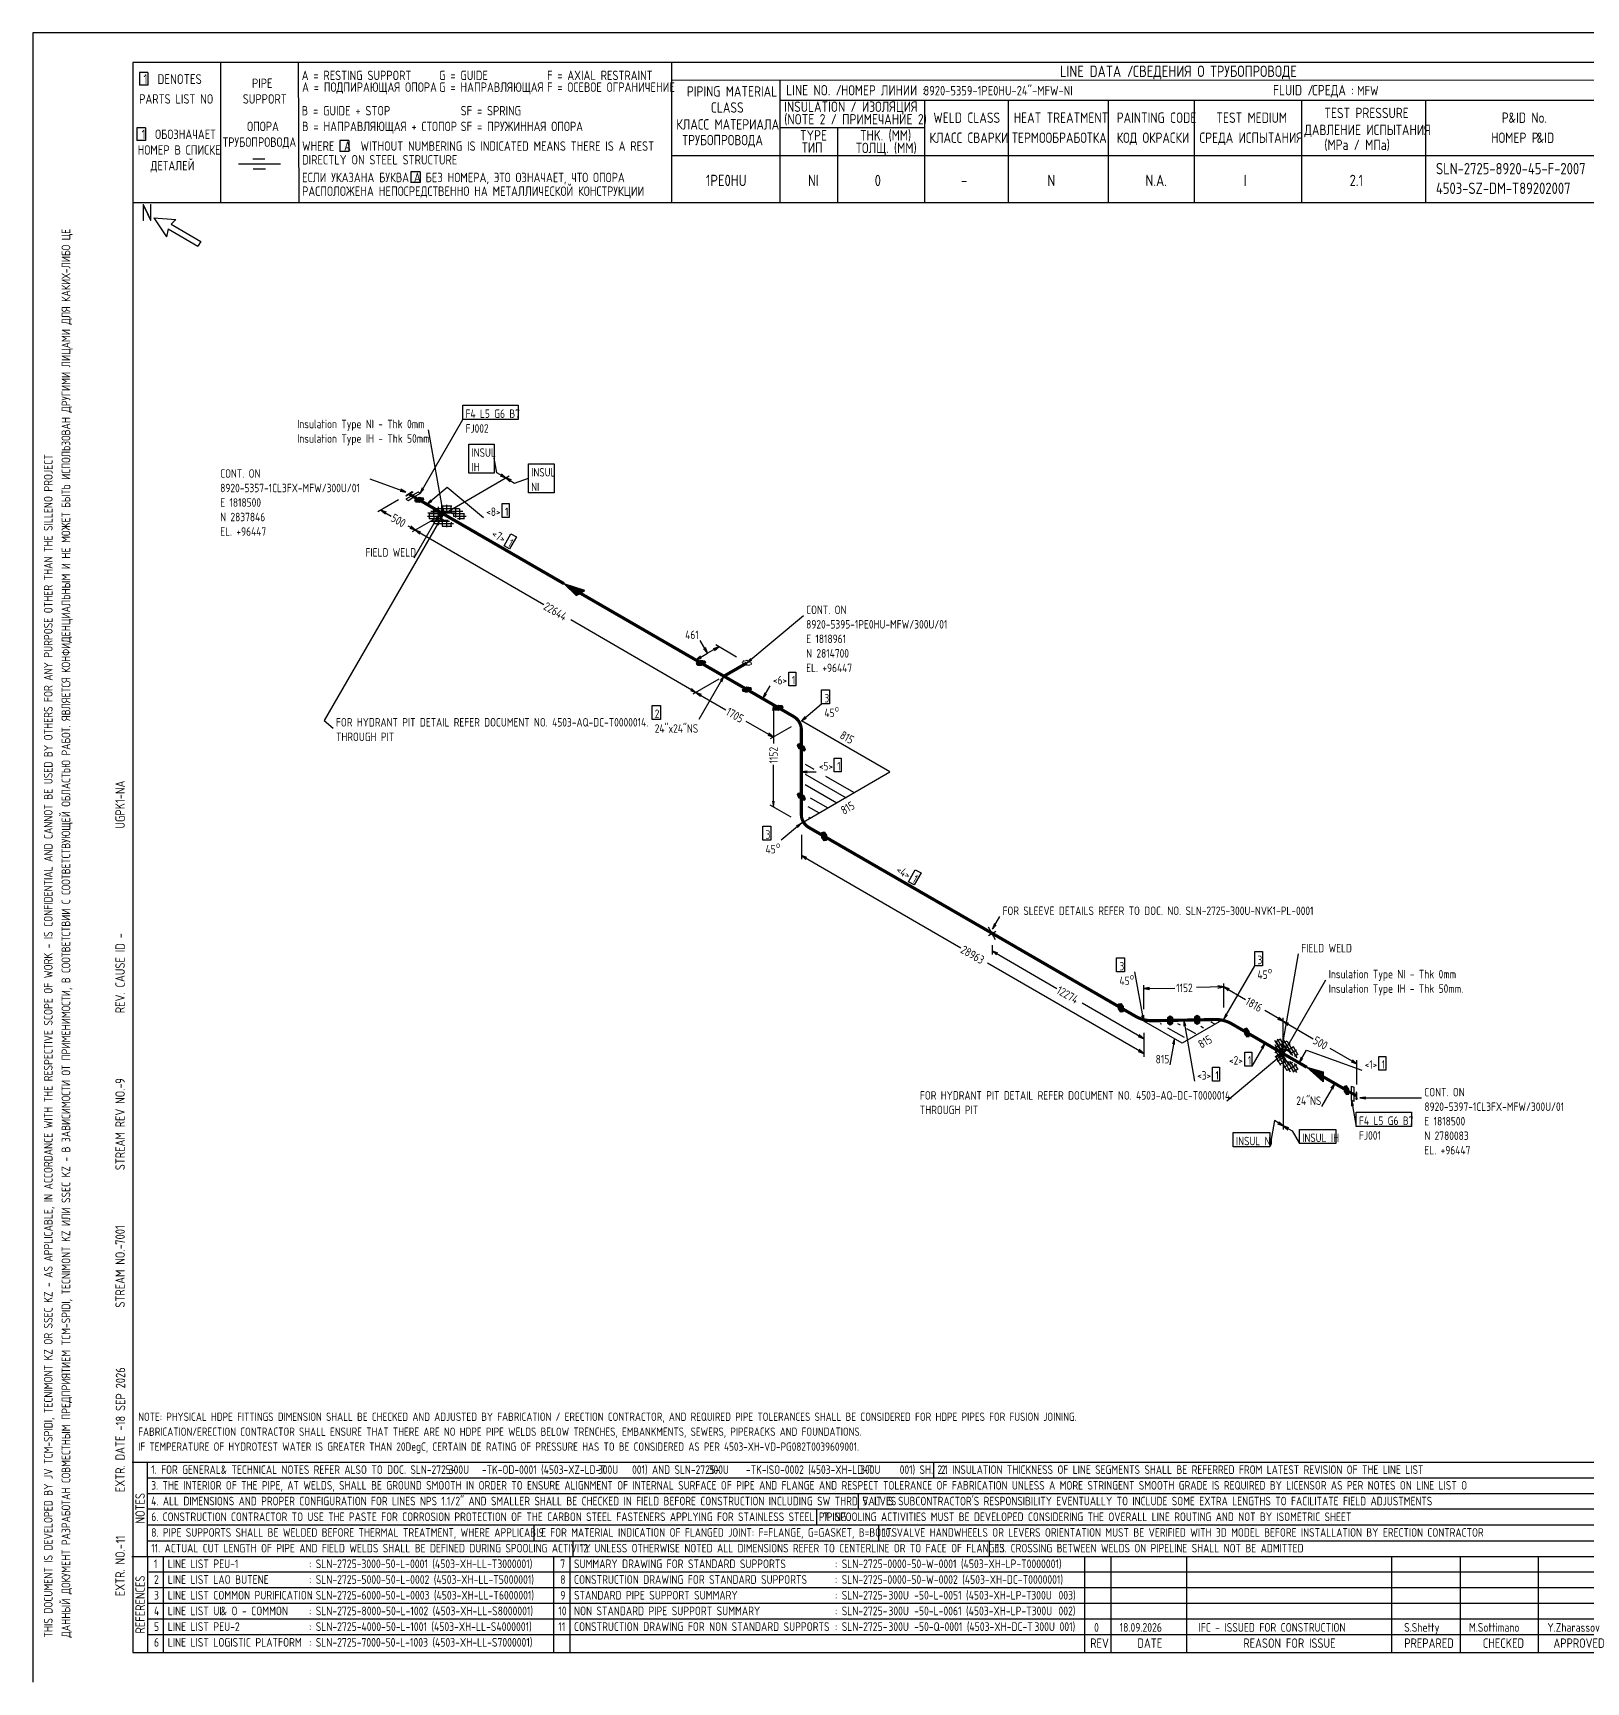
# Model space of a CAD drawing. Extents: x -1005 to 594, y -998 to 420.
# Drawn here: x 0 to 395.7, y 0 to 420 of the extents above; entities that cross this region are included whole.
import ezdxf

# ---------------------------------------------------------------- set-up
doc = ezdxf.new("R2010")
doc.units = 0
doc.linetypes.add('GT100', pattern=[0.8, 0.533333, -0.266667])
doc.styles.add('TTFN17', font='GOST type A')

msp = doc.modelspace()

# ---------------------------------------------------------------- linework, layer by layer
at = {"layer": 'GT_1', "flags": 128}
for points in [[(0, 420), (0, 0)], [(594, 420), (0, 420)], [(589.1, 412.5), (25.4, 412.5)], [(25.4, 412.5), (25.4, 7.5)], [(47.8, 412.5), (47.8, 376.7)], [(67.6, 412.5), (67.7, 376.7)], [(162.7, 412.5), (162.7, 376.7)], [(29.3, 409.9), (27.1, 409.9)], [(27.1, 409.9), (27.1, 406.7)], [(29.3, 409.9), (29.3, 406.7)], [(589.1, 408), (162.7, 407.9)], [(190.3, 407.8), (190.3, 376.7)], [(29.3, 406.7), (27.1, 406.7)], [(190.3, 402.9), (402.7, 402.9)], [(227.1, 402.9), (227.1, 376.7)], [(248.4, 402.9), (248.4, 376.8)], [(273.9, 402.9), (273.9, 376.7)], [(295.8, 402.9), (295.8, 376.7)], [(323.2, 402.9), (323.2, 376.7)], [(354.8, 402.9), (354.8, 376.8)], [(28.7, 395.8), (26.5, 395.8)], [(26.5, 395.8), (26.5, 392.6)], [(28.7, 395.8), (28.7, 392.6)], [(227.1, 395.8), (190.3, 395.8)], [(205, 395.8), (205, 376.7)], [(28.7, 392.6), (26.5, 392.6)], [(80.5, 392.6), (78.2, 392.6)], [(78.2, 392.6), (78.2, 389.8)], [(80.5, 392.6), (80.5, 389.8)], [(63.1, 386.6), (52.4, 386.6)], [(59.1, 387.9), (56, 387.9)], [(80.5, 389.8), (78.2, 389.8)], [(230.2, 388.7), (162.7, 388.7)], [(402.7, 388.7), (226.9, 388.7)], [(59.2, 385.3), (56.1, 385.3)], [(98.6, 384.6), (96.3, 384.6)], [(96.3, 384.6), (96.3, 381.9)], [(98.6, 384.6), (98.6, 381.9)], [(98.6, 381.9), (96.3, 381.9)], [(402.7, 376.7), (25.4, 376.7)], [(30.8, 372.9), (34, 368.1)], [(30.8, 372.9), (36.4, 372.5)], [(34.4, 370.1), (34, 368.1)], [(34.4, 370.1), (42, 365.7)], [(36.4, 372.5), (35.2, 371.3)], [(35.2, 371.3), (42.8, 366.9)], [(42.8, 366.9), (42, 365.7)], [(109.5, 325.175), (123.6, 325.175), (123.6, 321.575), (109.5, 321.575), (109.5, 325.175)], [(98.625, 302.75), (109.5, 321.575)], [(104.55, 297.5), (100.8, 318.95)], [(111, 315.275), (117.525, 315.275), (117.525, 307.925), (111, 307.925), (111, 315.275)], [(118.2, 308), (117.525, 311.675)], [(105.825, 298.25), (121.275, 307.175)], [(105.825, 298.25), (121.275, 307.175)], [(120.45, 306.725), (118.2, 308)], [(119.025, 307.25), (120.45, 306.725), (119.325, 307.7)], [(121.875, 306.2), (120.45, 306.725), (121.575, 305.75)], [(120.45, 306.725), (122.7, 305.375)], [(122.7, 305.375), (126.225, 306.65)], [(126.225, 310.25), (132.75, 310.25), (132.75, 302.9), (126.225, 302.9), (126.225, 310.25)], [(95.025, 303.05), (85.875, 306.35)], [(93.525, 303.275), (95.025, 303.05), (93.75, 303.8)], [(96.6, 303.125), (96.75, 303.05), (94.95, 302.15), (95.1, 302.075), (96.6, 303.125), (94.95, 302.15)], [(97.05, 301.85), (98.625, 302.75), (98.1, 303.05), (94.95, 301.25), (95.55, 300.95), (97.05, 301.85)], [(95.1, 302.075), (96.75, 303.05)], [(95.55, 302.525), (98.175, 301.025)], [(95.775, 302.6), (98.4, 301.1)], [(98.55, 301.175), (95.925, 302.75)], [(99.15, 304.175), (98.625, 302.75), (99.6, 303.875)], [(100.35, 299.975), (105.525, 304.325), (114.75, 296.6)], [(93.15, 301.1), (87.825, 298.025)], [(90.075, 297.95), (88.65, 298.475), (89.775, 297.5)], [(88.65, 298.475), (91.275, 296.9)], [(98.4, 301.775), (99.375, 301.625), (99.525, 301.1), (98.4, 300.425), (97.425, 300.575), (97.275, 301.1), (98.4, 301.775)], [(97.304, 301), (99.358, 301)], [(97.361, 300.8), (99.025, 300.8)], [(97.418, 300.6), (98.692, 300.6)], [(97.442, 301.2), (99.496, 301.2)], [(97.775, 301.4), (99.439, 301.4)], [(98.108, 301.6), (99.382, 301.6)], [(101.325, 301.1), (100.35, 299.975), (101.625, 300.725)], [(101.4, 298.25), (109.5, 298.25)], [(102.225, 295.1), (102.15, 298.775)], [(102.225, 298.85), (108.675, 298.85)], [(105.3, 297.95), (104.55, 298.325), (103.425, 298.1), (103.125, 297.5), (103.8, 297.05), (104.925, 297.275), (105.3, 297.95)], [(103.275, 294.65), (103.275, 299.3)], [(103.925, 298.2), (104.8, 298.2)], [(104.025, 298.925), (104.55, 297.5), (104.55, 299)], [(104.175, 295.625), (104.175, 299.825)], [(104.175, 299.525), (106.725, 299.525)], [(104.325, 297.8), (104.4, 299.525)], [(105.45, 298.025), (105.45, 299.825)], [(106.65, 297.8), (106.575, 299.45)], [(107.7, 296.6), (107.7, 299.3)], [(108.75, 296), (108.75, 298.775)], [(119.55, 300.125), (121.275, 300.125), (121.275, 296.6), (119.55, 296.6), (119.55, 300.125)], [(104.55, 297.5), (74.175, 244.925), (76.5, 242.975)], [(97.425, 293.375), (95.625, 294.425)], [(96, 293.9), (97.425, 293.375), (96.3, 294.35)], [(101.925, 296), (96.6, 292.925)], [(101.925, 296), (96.6, 292.925)], [(103.425, 297.275), (97.05, 286.25)], [(100.5, 296.975), (103.65, 296.975)], [(107.85, 297.725), (100.575, 297.725)], [(100.95, 296.375), (103.95, 296.375)], [(101.025, 296.225), (101.025, 297.725)], [(101.025, 297.575), (103.875, 297.575)], [(101.4, 295.7), (106.125, 295.7)], [(102.3, 295.1), (107.175, 295.1)], [(102.9, 295.85), (103.425, 297.275), (102.45, 296.15)], [(103.175, 297.6), (105.106, 297.6)], [(103.275, 297.8), (105.217, 297.8)], [(103.275, 297.4), (104.994, 297.4)], [(103.375, 298), (105.2, 298)], [(104.025, 296.075), (104.55, 297.5), (103.575, 296.375)], [(103.575, 297.2), (104.55, 297.2)], [(107.25, 296.825), (107.25, 296.825), (107.25, 297.125), (107.1, 297.5), (106.725, 297.65), (106.2, 297.875), (105.75, 297.95), (105.15, 297.95), (104.625, 297.875), (104.175, 297.725), (103.8, 297.425), (103.65, 297.125), (103.65, 296.75), (103.8, 296.525), (104.175, 296.225), (104.55, 296), (105.15, 295.925), (105.75, 295.925)], [(104.25, 294.425), (106.725, 294.425)], [(104.325, 294.425), (104.325, 296.15)], [(105.45, 294.125), (105.45, 295.925)], [(106.575, 294.425), (106.65, 295.4)], [(107.025, 297.575), (109.875, 297.575)], [(107.25, 296.975), (110.4, 296.975)], [(108.15, 296.375), (109.95, 296.375)], [(109.875, 296.225), (109.875, 297.725)], [(98.85, 292.85), (97.425, 293.375), (98.55, 292.4)], [(97.425, 293.375), (130.125, 274.475)], [(121.725, 292.475), (123.225, 291.65), (121.425, 288.575), (120, 289.4), (121.725, 292.475)], [(139.425, 277.325), (140.625, 278), (135.3, 279.725), (138.375, 276.725), (140.475, 277.925), (135.675, 279.5), (138.45, 276.8), (140.325, 277.85), (136.125, 279.275), (138.6, 276.875), (140.175, 277.775), (136.5, 278.975), (138.75, 276.95), (140.025, 277.625), (136.875, 278.825), (138.9, 277.025), (139.875, 277.55), (137.325, 278.525), (139.05, 277.1), (139.725, 277.475), (137.625, 278.375), (139.2, 277.175), (139.575, 277.4), (138.075, 278.075), (139.35, 277.25), (139.425, 277.325), (135.3, 279.725)], [(168.9, 252.05), (137.025, 270.5)], [(181.875, 259.55), (196.275, 271.625)], [(171.825, 262.025), (169.95, 265.25)], [(174.75, 256.925), (168.075, 260.75)], [(168.9, 260.3), (171.825, 262.025)], [(170.025, 261.275), (168.9, 260.3), (170.325, 260.825)], [(170.85, 263.15), (171.825, 262.025), (171.3, 263.45)], [(174.75, 263.675), (171.825, 262.025)], [(173.625, 262.7), (174.75, 263.675), (173.325, 263.15)], [(179.25, 261.05), (173.925, 264.125)], [(182.85, 260.675), (181.875, 259.55), (183.15, 260.3)], [(170.175, 260.225), (171.15, 260.075), (171.3, 259.55), (170.175, 258.875), (169.2, 259.025), (169.05, 259.55), (170.175, 260.225)], [(169.093, 259.4), (171.05, 259.4)], [(169.133, 259.6), (171.286, 259.6)], [(169.15, 259.2), (170.717, 259.2)], [(169.363, 259), (170.383, 259)], [(169.467, 259.8), (171.229, 259.8)], [(169.8, 260), (171.171, 260)], [(192.6, 257.225), (194.325, 257.225), (194.325, 253.7), (192.6, 253.7), (192.6, 257.225)], [(167.475, 252.575), (168.9, 252.05), (167.775, 253.025)], [(174.75, 255.425), (168.075, 251.6)], [(174.75, 255.425), (168.075, 251.6)], [(170.325, 251.525), (168.9, 252.05), (170.025, 251.075)], [(168.9, 252.05), (176.55, 247.625)], [(176.025, 256.175), (169.65, 245.15)], [(175.5, 254.75), (176.025, 256.175), (175.05, 255.05)], [(181.875, 253.475), (182.85, 253.325), (183, 252.8), (181.875, 252.125), (180.9, 252.275), (180.75, 252.8), (181.875, 253.475)], [(180.75, 252.8), (183, 252.8)], [(180.807, 252.6), (182.667, 252.6)], [(180.864, 252.4), (182.333, 252.4)], [(181.083, 253), (182.943, 253)], [(181.388, 252.2), (182, 252.2)], [(181.417, 253.2), (182.886, 253.2)], [(181.75, 253.4), (182.363, 253.4)], [(185.925, 250.475), (187.8, 253.7)], [(200.925, 252.725), (202.95, 252.725), (202.95, 249.125), (200.925, 249.125), (200.925, 252.725)], [(157.725, 248.75), (159.9, 248.75), (159.9, 245.15), (157.725, 245.15), (157.725, 248.75)], [(186.45, 251.9), (185.925, 250.475), (186.9, 251.6)], [(193.125, 246.275), (187.8, 249.35)], [(188.85, 247.4), (188.625, 248.9), (188.4, 247.4)], [(188.625, 248.9), (188.625, 239.075)], [(189.9, 248.825), (190.875, 248.675), (191.025, 248.15), (189.9, 247.475), (188.925, 247.625), (188.775, 248.15), (189.9, 248.825)], [(188.818, 248), (190.775, 248)], [(188.858, 248.2), (191.011, 248.2)], [(188.875, 247.8), (190.442, 247.8)], [(189.192, 248.4), (190.954, 248.4)], [(189.525, 248.6), (190.896, 248.6)], [(195.75, 244.775), (200.925, 249.125)], [(188.625, 240.65), (181.725, 244.625)], [(189.088, 247.6), (190.108, 247.6)], [(196.725, 245.9), (195.75, 244.775), (197.025, 245.525)], [(218.325, 231.8), (195.75, 244.775)], [(187.2, 241.175), (188.625, 240.65), (187.5, 241.625)], [(193.125, 243.275), (187.8, 240.2)], [(196.35, 238.325), (196.725, 237.5), (196.35, 237.05), (195.15, 237.725), (194.775, 238.55), (195.15, 239), (196.35, 238.325)], [(194.817, 238.6), (195.861, 238.6)], [(194.843, 238.4), (196.217, 238.4)], [(194.934, 238.2), (196.407, 238.2)], [(194.983, 238.8), (195.506, 238.8)], [(195.025, 238), (196.498, 238)], [(195.116, 237.8), (196.589, 237.8)], [(195.372, 237.6), (196.68, 237.6)], [(195.728, 237.4), (196.642, 237.4)], [(204.15, 235.325), (205.875, 235.325), (205.875, 231.8), (204.15, 231.8), (204.15, 235.325)], [(188.625, 222.875), (188.625, 233.6)], [(197.25, 232.025), (195.75, 231.8), (197.25, 231.575)], [(195.75, 231.8), (199.5, 231.8)], [(195.75, 218.75), (218.325, 231.8)], [(196.725, 233.75), (198.975, 232.475)], [(196.725, 231.2), (207.15, 225.2)], [(196.725, 228.575), (204.825, 223.925)], [(201.9, 230.75), (209.25, 226.55)], [(193.125, 220.25), (187.8, 223.325)], [(188.4, 224.375), (188.625, 222.875), (188.85, 224.375)], [(196.35, 225.8), (196.725, 224.975), (196.35, 224.525), (195.15, 225.2), (194.775, 226.025), (195.15, 226.475), (196.35, 225.8)], [(194.786, 226), (195.994, 226)], [(194.877, 225.8), (196.35, 225.8)], [(194.921, 226.2), (195.639, 226.2)], [(194.968, 225.6), (196.441, 225.6)], [(195.059, 225.4), (196.532, 225.4)], [(195.15, 225.2), (196.623, 225.2)], [(195.506, 225), (196.714, 225)], [(195.861, 224.8), (196.579, 224.8)], [(197.4, 223.025), (200.25, 221.375)], [(198, 225.2), (202.5, 222.65)], [(195.75, 218.75), (190.575, 214.4)], [(194.775, 217.625), (195.75, 218.75), (194.475, 218)], [(197.7, 220.25), (198, 220.025)], [(185.925, 218), (187.95, 218), (187.95, 214.4), (185.925, 214.4), (185.925, 218)], [(195.75, 215.75), (195.75, 209.6)], [(201, 216.35), (201.6, 216.5), (202.2, 215.675), (202.2, 214.4), (201.6, 214.25), (201, 215.075), (201, 216.35)], [(201, 216.2), (201.818, 216.2)], [(201, 216), (201.964, 216)], [(201, 215.8), (202.109, 215.8)], [(201, 215.6), (202.2, 215.6)], [(201, 215.4), (202.2, 215.4)], [(201, 215.2), (202.2, 215.2)], [(201.055, 215), (202.2, 215)], [(201.2, 214.8), (202.2, 214.8)], [(201.345, 214.6), (202.2, 214.6)], [(201.491, 214.4), (202.2, 214.4)], [(197.175, 209.975), (195.75, 210.5), (196.875, 209.525)], [(195.75, 210.5), (236.4, 187.025)], [(224.775, 206.9), (226.275, 206.075), (224.475, 203), (223.05, 203.825), (224.775, 206.9)], [(244.425, 191.75), (246.3, 194.975)], [(245.25, 189.05), (243.45, 192.275)], [(245.25, 189.05), (243.45, 192.275)], [(245.25, 189.05), (243.45, 192.275)], [(245.25, 189.05), (243.45, 192.275)], [(245.25, 189.05), (243.45, 192.275)], [(243.45, 190.1), (245.325, 191.225)], [(244.95, 193.175), (244.425, 191.75), (245.4, 192.875)], [(244.35, 187.7), (244.35, 185.3)], [(245.775, 185.675), (244.35, 186.2), (245.475, 185.225)], [(244.35, 186.2), (260.85, 176.675)], [(311.25, 186.05), (313.275, 186.05), (313.275, 182.45), (311.25, 182.45), (311.25, 186.05)], [(318.15, 161.075), (322.425, 185.45)], [(282.975, 160.1), (243.15, 183.125)], [(276.075, 184.475), (278.1, 184.475), (278.1, 180.875), (276.075, 180.875), (276.075, 184.475)], [(282.975, 168.35), (280.725, 180.875)], [(303.375, 168.8), (311.25, 182.45)], [(282.975, 171.35), (282.975, 177.5)], [(284.475, 176.9), (282.975, 176.6), (284.475, 176.375)], [(282.975, 176.6), (290.925, 176.75)], [(303.375, 177.05), (296.4, 176.9)], [(301.875, 176.75), (303.375, 177.05), (301.875, 177.275)], [(303.375, 171.8), (303.375, 177.95)], [(303.375, 171.8), (303.375, 177.95)], [(304.8, 176.525), (303.375, 177.05), (304.5, 176.075)], [(303.375, 177.05), (308.925, 173.825)], [(318.525, 160.025), (329.4, 178.85)], [(282.975, 163.85), (267.3, 172.925)], [(276.525, 172.7), (277.125, 172.85), (277.725, 172.025), (277.725, 170.75), (277.125, 170.6), (276.525, 171.425), (276.525, 172.7)], [(276.525, 172.6), (277.307, 172.6)], [(276.525, 172.4), (277.452, 172.4)], [(276.525, 172.2), (277.598, 172.2)], [(276.525, 172), (277.725, 172)], [(276.525, 171.8), (277.725, 171.8)], [(276.525, 171.6), (277.725, 171.6)], [(276.543, 171.4), (277.725, 171.4)], [(276.689, 171.2), (277.725, 171.2)], [(276.834, 171), (277.725, 171)], [(276.98, 170.8), (277.725, 170.8)], [(282.45, 169.775), (282.975, 168.35), (282.975, 169.85)], [(292.8, 162.725), (282.975, 168.35)], [(289.05, 167.825), (289.725, 167.375), (290.4, 167.825), (290.4, 169.175), (289.725, 169.625), (289.05, 169.175), (289.05, 167.825)], [(289.05, 169), (290.4, 169)], [(289.05, 168.8), (290.4, 168.8)], [(289.05, 168.6), (290.4, 168.6)], [(289.05, 168.4), (290.4, 168.4)], [(289.05, 168.2), (290.4, 168.2)], [(289.05, 168), (290.4, 168)], [(289.087, 169.2), (290.363, 169.2)], [(289.387, 169.4), (290.063, 169.4)], [(303.375, 168.8), (292.8, 162.725)], [(293.7, 167.15), (293.175, 168.575), (293.175, 167.075)], [(293.175, 168.575), (295.875, 153.05)], [(295.95, 167.975), (296.625, 167.525), (297.3, 167.975), (297.3, 169.325), (296.625, 169.775), (295.95, 169.325), (295.95, 167.975)], [(295.95, 169.2), (297.3, 169.2)], [(295.95, 169), (297.3, 169)], [(295.95, 168.8), (297.3, 168.8)], [(295.95, 168.6), (297.3, 168.6)], [(295.95, 168.4), (297.3, 168.4)], [(295.95, 168.2), (297.3, 168.2)], [(295.95, 168), (297.3, 168)], [(296.062, 169.4), (297.188, 169.4)], [(296.362, 169.6), (296.888, 169.6)], [(301.125, 167.525), (300.15, 168.05)], [(303.9, 170.225), (303.375, 168.8), (304.35, 169.925)], [(318.525, 168.275), (313.8, 171.05)], [(317.1, 168.8), (318.525, 168.275), (317.4, 169.25)], [(318.525, 163.025), (318.525, 169.175)], [(318.525, 163.025), (318.525, 169.175)], [(319.95, 167.75), (318.525, 168.275), (319.65, 167.3)], [(318.525, 168.275), (326.175, 163.85)], [(281.55, 164.375), (282.975, 163.85), (281.85, 164.825)], [(282.975, 165.35), (282.975, 162.95)], [(282.975, 165.35), (282.975, 159.2)], [(287.475, 167.525), (287.175, 167.675)], [(289.088, 167.8), (290.362, 167.8)], [(293.325, 164.15), (289.125, 166.55)], [(289.388, 167.6), (290.062, 167.6)], [(290.85, 163.85), (289.65, 157.175)], [(290.85, 162.35), (290.85, 163.85), (290.325, 162.425)], [(292.35, 167.3), (291.675, 167.675)], [(296.25, 165.125), (294, 166.4)], [(296.213, 167.8), (297.037, 167.8)], [(298.2, 166.55), (297.525, 166.925)], [(308.625, 165.125), (309.225, 164.3), (309.825, 164.45), (309.825, 165.725), (309.225, 166.55), (308.625, 166.4), (308.625, 165.125)], [(308.625, 166.4), (309.334, 166.4)], [(308.625, 166.2), (309.48, 166.2)], [(308.625, 166), (309.625, 166)], [(308.625, 165.8), (309.77, 165.8)], [(308.625, 165.6), (309.825, 165.6)], [(308.625, 165.4), (309.825, 165.4)], [(308.625, 165.2), (309.825, 165.2)], [(308.716, 165), (309.825, 165)], [(308.861, 164.8), (309.825, 164.8)], [(309.007, 164.6), (309.825, 164.6)], [(281.55, 160.625), (282.975, 160.1), (281.85, 161.075)], [(318.525, 160.025), (304.125, 147.95)], [(308.775, 160.4), (310.5, 160.4), (310.5, 156.875), (308.775, 156.875), (308.775, 160.4)], [(313.875, 162.725), (310.5, 156.875)], [(313.35, 161.3), (313.875, 162.725), (312.9, 161.6)], [(319.425, 163.25), (316.2, 161.45)], [(316.2, 161.375), (319.425, 155.75)], [(319.95, 157.1), (316.35, 163.4)], [(320.325, 162.575), (316.35, 160.25)], [(316.35, 162.35), (320.325, 155.375)], [(319.95, 161.3), (316.35, 159.2)], [(317.85, 163.7), (316.575, 162.95)], [(316.725, 163.025), (318.15, 160.55)], [(318.15, 160.1), (316.725, 159.125)], [(316.95, 163.775), (318.525, 161.075)], [(317.55, 158.9), (318.525, 160.025), (317.25, 159.275)], [(318.525, 159.2), (317.775, 159.575), (317.4, 160.625), (317.775, 161.3), (318.525, 160.85), (318.9, 159.8), (318.525, 159.2)], [(317.409, 160.6), (318.614, 160.6)], [(317.48, 160.4), (318.686, 160.4)], [(317.497, 160.8), (318.543, 160.8)], [(317.552, 160.2), (318.757, 160.2)], [(317.608, 161), (318.275, 161)], [(317.623, 160), (318.829, 160)], [(317.695, 159.8), (318.9, 159.8)], [(317.766, 159.6), (318.775, 159.6)], [(317.775, 163.7), (319.275, 161.075)], [(318.15, 162.575), (318.15, 161.075), (318.675, 162.5)], [(320.475, 158), (320.475, 158), (320.175, 157.85), (319.8, 157.85), (319.425, 158.075), (319.05, 158.375), (318.75, 158.75), (318.375, 159.275), (318.225, 159.8), (318.15, 160.25), (318.225, 160.7), (318.375, 161), (318.75, 161.15), (319.05, 161.15), (319.425, 161), (319.8, 160.775), (320.175, 160.325), (320.55, 159.8)], [(318.525, 163.625), (320.85, 159.575)], [(319.05, 161.45), (318.525, 160.025), (319.5, 161.15)], [(319.5, 163.175), (321.975, 158.975)], [(321.15, 161.75), (319.65, 160.85)], [(321.9, 160.925), (320.325, 160.025)], [(321.075, 161.825), (322.275, 159.725)], [(322.2, 159.875), (321.375, 159.275)], [(322.575, 157.7), (324.45, 160.925), (338.55, 155.825)], [(337.275, 157.475), (330.45, 161.375)], [(300.525, 156.575), (302.25, 156.575), (302.25, 153.05), (300.525, 153.05), (300.525, 156.575)], [(316.575, 159.35), (317.85, 157.1)], [(318.525, 158.975), (316.95, 158.075)], [(319.275, 158.075), (317.775, 157.325)], [(318.125, 159.4), (318.65, 159.4)], [(318.525, 158.525), (318.525, 140.75)], [(318.525, 158.525), (318.525, 140.75)], [(320.85, 157.775), (318.525, 156.425)], [(321.975, 157.175), (319.5, 155.75)], [(319.725, 157.85), (321.15, 155.375)], [(320.325, 157.925), (321.9, 155.225)], [(322.275, 156.05), (321, 155.3)], [(321.3, 157.55), (322.2, 155.975)], [(323.1, 159.125), (322.575, 157.7), (323.55, 158.825)], [(328.65, 154.175), (328.65, 152.825), (324.525, 156.575), (328.65, 155.375), (328.65, 152.975), (324.9, 156.35), (328.65, 155.3), (328.65, 153.2), (325.35, 156.125), (328.65, 155.075), (328.65, 153.35), (325.725, 155.825), (328.65, 154.925), (328.65, 153.5), (326.1, 155.675), (328.65, 154.775), (328.65, 153.65), (326.55, 155.375), (328.65, 154.625), (328.65, 153.875), (326.85, 155.225), (328.65, 154.4), (328.65, 154.025), (327.3, 154.925), (328.65, 154.25), (328.65, 154.175), (324.525, 156.575)], [(335.85, 158), (337.275, 157.475), (336.15, 158.45)], [(337.275, 152.225), (337.275, 158.375)], [(342.9, 159.35), (344.625, 159.35), (344.625, 155.825), (342.9, 155.825), (342.9, 159.35)], [(331.65, 152.45), (328.275, 146.6)], [(331.125, 151.025), (331.65, 152.45), (330.675, 151.325)], [(334.05, 150.425), (334.65, 149.6), (335.25, 149.75), (335.25, 151.025), (334.65, 151.85), (334.05, 151.7), (334.05, 150.425)], [(334.05, 151.6), (334.832, 151.6)], [(334.05, 151.4), (334.977, 151.4)], [(336.525, 149.675), (336.525, 147.875), (335.925, 148.175), (335.925, 151.775), (336.525, 151.475), (336.525, 149.675)], [(334.05, 151.2), (335.123, 151.2)], [(334.05, 151), (335.25, 151)], [(334.05, 150.8), (335.25, 150.8)], [(334.05, 150.6), (335.25, 150.6)], [(334.068, 150.4), (335.25, 150.4)], [(334.214, 150.2), (335.25, 150.2)], [(334.359, 150), (335.25, 150)], [(334.505, 149.8), (335.25, 149.8)], [(337.275, 149.45), (334.65, 150.95)], [(337.275, 149.225), (334.65, 150.725)], [(334.65, 150.575), (337.275, 149.075)], [(336.45, 146.75), (335.925, 148.175), (335.925, 146.675)], [(335.925, 148.175), (337.125, 141.5)], [(337.275, 148.325), (337.125, 148.4), (337.275, 150.125), (337.125, 150.2), (337.275, 148.325), (337.275, 150.125)], [(337.125, 150.2), (337.125, 148.4)], [(339.525, 149), (338.025, 148.775), (339.525, 148.55)], [(338.025, 148.775), (353.775, 148.775)], [(316.275, 143), (315.075, 136.325)], [(318.525, 141.65), (316.275, 143)], [(337.125, 145.1), (351.225, 145.1), (351.225, 141.5), (337.125, 141.5), (337.125, 145.1)], [(305.775, 139.925), (315.075, 139.925), (315.075, 136.325), (305.775, 136.325), (305.775, 139.925)], [(317.1, 142.175), (318.525, 141.65), (317.4, 142.625)], [(319.95, 141.125), (318.525, 141.65), (319.65, 140.675)], [(318.525, 141.65), (320.775, 140.375)], [(320.775, 140.375), (322.65, 137.15)], [(322.65, 140.75), (331.95, 140.75), (331.95, 137.15), (322.65, 137.15), (322.65, 140.75)], [(25.3, 56), (402.7, 56)], [(29.1, 56), (29.2, 7.5)], [(229.4, 56), (229.4, 52)], [(29.1, 52), (402.7, 52)], [(29.1, 48), (402.7, 48)], [(210.2, 48), (210.2, 44)], [(402.7, 44), (29.1, 44)], [(199.6, 44), (199.6, 40)], [(29.2, 40), (402.7, 40)], [(127.6, 40), (127.6, 36)], [(215.4, 40), (215.4, 36)], [(29.1, 36), (402.7, 36)], [(137.5, 36), (137.5, 32)], [(243.6, 36), (243.6, 32)], [(25.2, 32), (402.7, 32)], [(33.2, 32), (33.2, 7.6)], [(132.6, 32), (132.6, 7.6)], [(136.8, 32), (136.8, 7.6)], [(267.9, 32), (267.9, 7.5)], [(274.6, 32), (274.6, 7.5)], [(293.9, 32), (293.9, 7.5)], [(346.1, 32), (346.1, 7.5)], [(363.6, 32), (363.6, 7.5)], [(383.5, 32), (383.5, 7.5)], [(402.7, 28), (29.5, 28)], [(402.7, 24), (29.1, 24)], [(402.7, 20), (29.1, 20)], [(402.7, 16), (29.1, 16)], [(402.7, 12), (29.2, 12)], [(25.4, 7.5), (589.1, 7.5)], [(0, 0), (0, 0)]]:
    msp.add_lwpolyline(points, dxfattribs=at)
at = {"layer": 'GT_1', "const_width": 0.8, "flags": 128}
for points in [[(104.55, 297.5), (98.4, 301.1)], [(135.3, 279.725), (104.55, 297.5)], [(170.175, 259.55), (139.425, 277.325)], [(176.025, 256.175), (170.175, 259.55)], [(176.025, 256.175), (181.875, 259.55)], [(181.875, 252.8), (176.025, 256.175)], [(189.9, 248.15), (181.875, 252.8)], [(193.8, 245.9), (189.9, 248.15)], [(195.75, 238.025), (195.75, 242.525)], [(195.75, 225.5), (195.75, 238.025)], [(195.75, 221), (195.75, 225.5)], [(201.6, 215.375), (197.7, 217.625)], [(244.35, 190.7), (201.6, 215.375)], [(277.125, 171.725), (244.35, 190.7)], [(281.025, 169.475), (277.125, 171.725)], [(289.725, 168.5), (285.225, 168.425)], [(296.625, 168.65), (289.725, 168.5)], [(301.125, 168.725), (296.625, 168.65)], [(309.225, 165.425), (305.325, 167.675)], [(318.525, 160.025), (309.225, 165.425)], [(324.525, 156.575), (318.525, 160.025)], [(334.65, 150.725), (328.65, 154.175)]]:
    msp.add_lwpolyline(points, dxfattribs=at)
at = {"layer": 'GT_1', "linetype": 'GT100', "flags": 128}
msp.add_lwpolyline([(183, 259.55), (182.85, 259.025), (181.875, 258.875), (180.75, 259.55), (180.9, 260.075), (181.875, 260.225), (183, 259.55)], dxfattribs=at)
at = {"layer": 'GT_1', "const_width": 0.8, "flags": 128}
for points in [[(195.75, 242.525, 0.268126), (193.8, 245.9)], [(197.7, 217.625, -0.267786), (195.75, 221)], [(285.225, 168.425, -0.131972), (281.025, 169.475)], [(305.325, 167.675, 0.140211), (301.125, 168.725)]]:
    msp.add_lwpolyline(points, format="xyb", dxfattribs=at)

# ---------------------------------------------------------------- texts
at = {"layer": 'GT_1', "style": 'TTFN17'}
for s, height, p in [('LINE DATA /', 2.8875, (261.633, 408.8)), ('СВЕДЕНИЯ О ТРУБОПРОВОДЕ', 2.8875, (280.233, 408.8)), (' 1  DENOTES', 2.5025, (26.875, 407)), (' PIPE', 2.4062, (54.561, 406)), ('A = RESTING SUPPORT', 2.40625, (68.461, 408)), ('A = ПОДПИРАЮЩАЯ ОПОРА', 2.40625, (68.561, 405)), ('G = GUIDE', 2.4062, (103.461, 408)), ('G = НАПРАВЛЯЮЩАЯ', 2.40625, (103.461, 405)), ('F = AXIAL RESTRAINT', 2.40625, (130.961, 408)), ('F = ОСЕВОЕ ОГРАНИЧЕНИЕ', 2.40625, (130.961, 405)), ('PARTS LIST NO', 2.40625, (27.061, 402)), ('SUPPORT', 2.4062, (53.461, 402)), ('PIPING MATERIAL', 2.64687, (166.597, 403.8)), ('LINE NO. /', 2.6469, (191.897, 404.1)), ('НОМЕР ЛИНИИ :', 2.59875, (205.89, 404.1)), ('8920-5359-1PE0HU-24"-MFW-NI', 2.40625, (226.861, 404.1)), ('FLUID /', 2.6469, (315.897, 404.1)), ('СРЕДА :', 2.6469, (325.897, 404.1)), ('MFW', 2.4062, (337.361, 404.1)), ('B = GUIDE + STOP', 2.40625, (68.461, 399)), ('SF = SPRING', 2.40625, (108.961, 399)), ('CLASS', 2.6469, (172.697, 399.7)), ('(NOTE 2 / ПРИМЕЧАНИЕ 2)', 2.64687, (191.397, 396.7)), ('INSULATION / ИЗОЛЯЦИЯ', 2.64687, (191.397, 399.9)), ('WELD CLASS', 2.6469, (229.397, 397.1)), ('HEAT TREATMENT', 2.64687, (249.897, 397.1)), ('PAINTING CODE', 2.64687, (276.097, 397.1)), ('TEST MEDIUM', 2.64687, (301.497, 397.1)), ('TEST PRESSURE', 2.64687, (328.997, 398.3)), ('P', 2.647, (374.197, 397.1)), ('&ID No.', 2.6469, (375.908, 397.1)), (' 1  ОБОЗНАЧАЕТ', 2.40625, (26.461, 393)), ('ОПОРА', 2.4062, (54.561, 395)), ('B = НАПРАВЛЯЮЩАЯ + СТОПОР', 2.40625, (68.561, 395)), ('SF = ПРУЖИННАЯ ОПОРА', 2.40625, (108.961, 395)), ('КЛАСС МАТЕРИАЛА', 2.64687, (163.897, 395.4)), ('TYPE', 2.6469, (195.397, 392.6)), ('THK. (MM)', 2.6469, (210.697, 392.6)), ('ДАВЛЕНИЕ ИСПЫТАНИЯ', 2.64687, (323.897, 394)), ('НОМЕР В СПИСКЕ', 2.40625, (26.661, 389)), ('ТРУБОПРОВОДА', 2.40625, (48.361, 391)), ('WHERE  A  WITHOUT NUMBERING IS INDICATED MEANS THERE IS A REST', 2.40625, (68.561, 390)), ('ТРУБОПРОВОДА', 2.64687, (165.397, 391.4)), ('ТИП', 2.6469, (195.897, 389.5)), ('ТОЛЩ. (ММ)', 2.6469, (209.697, 389.4)), ('КЛАСС СВАРКИ', 2.64687, (228.397, 392)), ('ТЕРМООБРАБОТКА', 2.64687, (249.397, 392)), ('КОД ОКРАСКИ', 2.64687, (276.097, 392)), ('СРЕДА ИСПЫТАНИЯ', 2.64687, (297.197, 392)), ('(MPa / МПа)', 2.64687, (328.997, 390.2)), ('НОМЕР P', 2.6469, (371.497, 392)), ('&ID', 2.6469, (383.097, 392)), ('ДЕТАЛЕЙ', 2.4062, (29.961, 385)), ('DIRECTLY ON STEEL STRUCTURE', 2.40625, (68.561, 386.5)), ('SLN-2725-8920-45-F-2007', 2.8875, (357.433, 384)), ('ЕСЛИ УКАЗАНА БУКВА A БЕЗ НОМЕРА, ЭТО ОЗНАЧАЕТ, ЧТО ОПОРА', 2.40625, (68.561, 382)), ('1PE0HU', 2.8875, (171.433, 381)), ('NI', 2.8875, (197.433, 381)), ('0', 2.888, (214.433, 381)), ('-', 2.888, (236.433, 381)), ('N', 2.888, (258.433, 381)), ('N.A.', 2.8875, (283.433, 381)), ('I', 2.888, (308.433, 381)), ('2.1', 2.8875, (335.433, 381)), ('РАСПОЛОЖЕНА НЕПОСРЕДСТВЕННО НА МЕТАЛЛИЧЕСКОЙ КОНСТРУКЦИИ', 2.40625, (68.561, 378.5)), ('4503-SZ-DM-T89202007', 2.8875, (357.433, 379)), ('N', 4.331, (27.55, 372.1)), ('F4 L5 G6 B7', 2.16562, (110.2, 321.95)), ('Insulation Type NI - Thk 0mm', 2.16562, (67.293, 319.325)), ('FJ002', 2.1656, (110.2, 318.2)), ('Insulation Type IH - Thk 50mm.', 2.16562, (67.293, 315.628)), ('INSUL', 2.1656, (111.72, 312.05)), ('CONT. ON', 2.1656, (47.699, 306.725)), ('IH', 2.1656, (111.72, 308.353)), ('INSUL', 2.1656, (126.925, 307.025)), ('8920-5357-1CL3FX-MFW/300U/01', 2.16562, (47.699, 303.028)), ('NI', 2.1656, (126.925, 303.328)), ('E 1818500', 2.1656, (47.699, 299.33)), ('<8>', 2.1656, (115.45, 296.975)), ('1', 2.166, (120.274, 296.975)), ('N 2837846', 2.1656, (47.699, 295.633)), ('EL. +96447', 2.1656, (47.699, 291.935)), ('FIELD WELD', 2.1656, (84.707, 286.625)), ('CONT. ON', 2.1656, (196.975, 272)), ('8920-5395-1PE0HU-MFW/300U/01', 2.16562, (196.975, 268.303)), ('461', 2.1656, (166.166, 265.625)), ('E 1818961', 2.1656, (196.975, 264.605)), ('N 2814700', 2.1656, (196.975, 260.908)), ('<6>', 2.1656, (188.5, 254.075)), ('1', 2.166, (193.324, 254.075)), ('EL. +96447', 2.1656, (196.975, 257.21)), ('3', 2.166, (201.625, 249.5)), ('45', 2.1656, (201.625, 245.75)), ('o', 1.624, (204.27, 247.156)), ('FOR HYDRANT PIT DETAIL REFER DOCUMENT NO. 4503-AQ-DC-T0000014.', 2.16562, (77.2, 243.35)), ('2', 2.166, (158.399, 245.525)), ('24"x24"NS', 2.1656, (158.399, 241.775)), ('THROUGH PIT', 2.16562, (77.2, 239.653)), ('<5>', 2.1656, (200.2, 232.175)), ('1', 2.166, (204.869, 232.175)), ('3', 2.166, (186.634, 214.775)), ('45', 2.1656, (186.634, 211.025)), ('o', 1.624, (189.28, 212.431)), ('FOR SLEEVE DETAILS REFER TO DOC. NO. SLN-2725-300U-NVK1-PL-0001', 2.16562, (247, 195.35)), ('3', 2.166, (311.95, 182.825)), ('FIELD WELD', 2.1656, (323.125, 185.825)), ('3', 2.166, (276.784, 181.25)), ('45', 2.1656, (311.95, 179.075)), ('o', 1.624, (314.595, 180.481)), ('Insulation Type NI - Thk 0mm', 2.16562, (330.1, 179.225)), ('45', 2.1656, (276.784, 177.5)), ('o', 1.624, (279.43, 178.906)), ('Insulation Type IH - Thk 50mm.', 2.16562, (330.1, 175.528)), ('815', 2.1656, (286.021, 157.55)), ('<3>', 2.1656, (296.575, 153.425)), ('1', 2.166, (301.244, 153.425)), ('<2>', 2.1656, (304.692, 157.25)), ('1', 2.166, (309.516, 157.25)), ('<1>', 2.1656, (339.25, 156.2)), ('1', 2.166, (343.608, 156.2)), ('CONT. ON', 2.1656, (354.475, 149.15)), ('FOR HYDRANT PIT DETAIL REFER DOCUMENT NO. 4503-AQ-DC-T0000014.', 2.16562, (225.964, 148.325)), ('24"NS', 2.1656, (321.847, 146.975)), ('8920-5397-1CL3FX-MFW/300U/01', 2.16562, (354.475, 145.453)), ('THROUGH PIT', 2.16562, (225.964, 144.628)), ('F4 L5 G6 B7', 2.16562, (337.825, 141.875)), ('E 1818500', 2.1656, (354.475, 141.755)), ('INSUL NI', 2.1656, (306.469, 136.7)), ('INSUL IH', 2.1656, (323.35, 137.525)), ('FJ001', 2.1656, (337.825, 138.125)), ('N 2780083', 2.1656, (354.475, 138.058)), ('EL. +96447', 2.1656, (354.475, 134.36)), ('NOTE: PHYSICAL HDPE FITTINGS DIMENSION SHALL BE CHECKED AND ADJUSTED BY FABRICATION / ERECTION CONTRACTOR, AND REQUIRED PIPE TOLERANCES SHALL BE CONSIDERED FOR HDPE PIPES FOR FUSION JOINING.', 2.1175, (26.818, 66.5)), ('FABRICATION/ERECTION CONTRACTOR SHALL ENSURE THAT THERE ARE NO HDPE PIPE WELDS BELOW TRENCHES, EMBANKMENTS, SEWERS, PIPERACKS AND FOUNDATIONS.', 2.1175, (26.818, 62.7)), ('IF TEMPERATURE OF HYDROTEST WATER IS GREATER THAN 20DegC, CERTAIN DE RATING OF PRESSURE HAS TO BE CONSIDERED AS PER 4503-XH-VD-PG082T0039609001.', 2.1175, (26.818, 58.9)), ('1. FOR GENERAL', 2.18487, (30.128, 53)), ('& TECHNICAL NOTES REFER ALSO TO DOC. SLN-2725-      -TK-OD-0001 (4503-XZ-LD-T      001) AND SLN-2725-      -TK-ISO-0002 (4503-XH-LD-T      001) SH. 2.1', 2.18487, (47.868, 53)), ('300U', 2.1849, (105.928, 53)), ('300U', 2.1849, (143.928, 53)), ('300U', 2.1849, (172.128, 53)), ('300U', 2.1849, (210.728, 53)), ('2. INSULATION THICKNESS OF LINE SEGMENTS SHALL BE REFERRED FROM LATEST REVISION OF THE LINE LIST', 2.18487, (231.328, 53)), ('3. THE INTERIOR OF THE PIPE, AT WELDS, SHALL BE GROUND SMOOTH IN ORDER TO ENSURE ALIGNMENT OF INTERNAL SURFACE OF PIPE AND FLANGE AND RESPECT TOLERANCE OF FABRICATION UNLESS A MORE STRINGENT SMOOTH GRADE IS REQUIRED BY LICENSOR AS PER NOTES ON LINE LIST O', 2.18487, (30.128, 49)), ('4. ALL DIMENSIONS AND PROPER CONFIGURATION FOR LINES NPS 1.1/2" AND SMALLER SHALL BE CHECKED IN FIELD BEFORE CONSTRUCTION INCLUDING SW THRD VALVES', 2.18487, (30.128, 45)), ("5. IT IS SUBCONTRACTOR'S RESPONSIBILITY EVENTUALLY TO INCLUDE SOME EXTRA LENGTHS TO FACILITATE FIELD ADJUSTMENTS", 2.18487, (211.328, 45)), ('6. CONSTRUCTION CONTRACTOR TO USE THE PASTE FOR CORROSION PROTECTION OF THE CARBON STEEL FASTENERS APPLYING FOR STAINLESS STEEL PIPING', 2.18487, (30.128, 41)), ('7. SPOOLING ACTIVITIES MUST BE DEVELOPED CONSIDERING THE OVERALL LINE ROUTING AND NOT BY ISOMETRIC SHEET', 2.18487, (201.328, 41)), ('8. PIPE SUPPORTS SHALL BE WELDED BEFORE THERMAL TREATMENT, WHERE APPLICABLE', 2.18487, (30.128, 37)), ('9. FOR MATERIAL INDICATION OF FLANGED JOINT: F=FLANGE, G=GASKET, B=BOLTS', 2.18487, (128.828, 37)), ('10. VALVE HANDWHEELS OR LEVERS ORIENTATION MUST BE VERIFIED WITH 3D MODEL BEFORE INSTALLATION BY ERECTION CONTRACTOR', 2.18487, (216.328, 37)), ('11. ACTUAL CUT LENGTH OF PIPE AND FIELD WELDS SHALL BE DEFINED DURING SPOOLING ACTIVITY', 2.18487, (30.128, 33)), ('12. UNLESS OTHERWISE NOTED ALL DIMENSIONS REFER TO CENTERLINE OR TO FACE OF FLANGES', 2.18487, (139.328, 33)), ('13. CROSSING BETWEEN WELDS ON PIPELINE SHALL NOT BE ADMITTED', 2.18487, (245.328, 33)), ('1', 2.214, (30.832, 29)), ('LINE LIST PEU-1', 2.21375, (34.332, 29)), (': SLN-2725-3000-50-L-0001 (4503-XH-LL-T3000001)', 2.21375, (70.332, 29)), ('7', 2.214, (134.332, 29)), ('SUMMARY DRAWING FOR STANDARD SUPPORTS', 2.21375, (137.832, 29)), (': SLN-2725-0000-50-W-0001 (4503-XH-LP-T0000001)', 2.21375, (204.332, 29)), ('2', 2.214, (30.832, 25)), ('LINE LIST LAO BUTENE', 2.21375, (34.332, 25)), (': SLN-2725-5000-50-L-0002 (4503-XH-LL-T5000001)', 2.21375, (70.332, 25)), ('8', 2.214, (134.332, 25)), ('CONSTRUCTION DRAWING FOR STANDARD SUPPORTS', 2.21375, (137.832, 25)), (': SLN-2725-0000-50-W-0002 (4503-XH-DC-T0000001)', 2.21375, (204.332, 25)), ('3', 2.214, (30.832, 21)), ('LINE LIST COMMON PURIFICATION', 2.21375, (34.332, 21)), (': SLN-2725-6000-50-L-0003 (4503-XH-LL-T6000001)', 2.21375, (70.332, 21)), ('9', 2.214, (134.332, 21)), ('STANDARD PIPE SUPPORT SUMMARY', 2.21375, (137.832, 21)), (': SLN-2725-      -50-L-0051 (4503-XH-LP-T      003)', 2.21375, (204.332, 21)), ('300U', 2.2138, (217.932, 21)), ('300U', 2.2138, (254.332, 21)), ('4', 2.214, (30.832, 17)), ('LINE LIST UI', 2.21375, (34.332, 17)), ('& O - COMMON', 2.21375, (47.849, 17)), (': SLN-2725-8000-50-L-1002 (4503-XH-LL-S8000001)', 2.21375, (70.332, 17)), ('10', 2.2138, (133.832, 17)), ('NON STANDARD PIPE SUPPORT SUMMARY', 2.21375, (137.832, 17)), (': SLN-2725-      -50-L-0061 (4503-XH-LP-T      002)', 2.21375, (204.332, 17)), ('300U', 2.2138, (217.932, 17)), ('300U', 2.2138, (254.432, 17)), ('5', 2.214, (30.832, 13)), ('LINE LIST PEU-2', 2.21375, (34.332, 13)), (': SLN-2725-4000-50-L-1001 (4503-XH-LL-S4000001)', 2.21375, (70.332, 13)), ('11', 2.2138, (133.832, 13)), ('CONSTRUCTION DRAWING FOR NON STANDARD SUPPORTS', 2.21375, (137.832, 13)), (': SLN-2725-      -50-Q-0001 (4503-XH-DC-T      001)', 2.21375, (204.332, 13)), ('300U', 2.2138, (217.932, 13)), ('300U', 2.2138, (255.132, 13)), ('0', 2.214, (270.332, 12.8)), ('18.09.2026', 2.2138, (276.832, 12.8)), ('IFC - ISSUED FOR CONSTRUCTION', 2.21375, (296.932, 12.8)), ('S.Shetty', 2.2138, (349.332, 12.8)), ('M.Sottimano', 2.21375, (365.832, 12.8)), ('Y.Zharassov', 2.21375, (385.832, 12.8)), ('6', 2.214, (30.832, 9)), ('LINE LIST LOGISTIC PLATFORM', 2.21375, (34.332, 9)), (': SLN-2725-7000-50-L-1003 (4503-XH-LL-S7000001)', 2.21375, (70.332, 9)), ('REV', 2.4062, (269.361, 8.7)), ('DATE', 2.4062, (281.361, 8.7)), ('REASON FOR ISSUE', 2.40625, (308.361, 8.7)), ('PREPARED', 2.4062, (349.361, 8.7)), ('CHECKED', 2.4062, (369.361, 8.7)), ('APPROVED', 2.4062, (387.361, 8.7))]:
    msp.add_text(s, height=height, dxfattribs=at).set_placement(p)
for s, height, rotation, p in [('ДАННЫЙ ДОКУМЕНТ РАЗРАБОТАН СОВМЕСТНЫМ ПРЕДПРИЯТИЕМ TCM-SPIDI, TECNIMONT KZ ИЛИ SSEC KZ - В ЗАВИСИМОСТИ ОТ ПРИМЕНИМОСТИ, В СООТВЕТСТВИИ С СООТВЕТСТВУЮЩЕЙ ОБЛАСТЬЮ РАБОТ. ЯВЛЯЕТСЯ КОНФИДЕНЦИАЛЬНЫМ И НЕ МОЖЕТ БЫТЬ ИСПОЛЬЗОВАН ДРУГИМИ ЛИЦАМИ ДЛЯ КАКИХ-ЛИБО ЦЕ', 2.21375, 90, (9.5, 11.332)), ('THIS DOCUMENT IS DEVELOPED BY JV TCM-SPIDI, TECNIMONT KZ OR SSEC KZ - AS APPLICABLE, IN ACCORDANCE WITH THE RESPECTIVE SCOPE OF WORK - IS CONFIDENTIAL AND CANNOT BE USED BY OTHERS FOR ANY PURPOSE OTHER THAN THE SILLENO PROJECT', 2.21375, 90, (5, 11.332)), ('500', 2.1656, -30, (90.985, 295.8)), ('<7>', 2.1656, -30, (116.593, 291.798)), ('1', 2.166, -30, (120.771, 289.385)), ('22644', 2.1656, -30, (129.83, 273.326)), ('1705', 2.1656, -30, (176.306, 246.458)), ('815', 2.1656, -30, (205.339, 240.508)), ('1152', 2.1656, 90, (189.73, 233.956)), ('UGPK1-NA', 2.4062, 90, (23.4, 217.361)), ('815', 2.1656, 30, (206.597, 220.836)), ('<4>', 2.1656, -30, (219.643, 206.223)), ('1', 2.166, -30, (223.821, 203.81)), ('REV. CAUSE ID -', 2.40625, 90, (23.4, 170.361)), ('28963', 2.1656, -30, (236.117, 185.875)), ('12274', 2.1656, -30, (260.552, 175.522)), ('1152', 2.1656, 1, (291.263, 175.666)), ('1816', 2.1656, -30, (308.648, 172.693)), ('815', 2.1656, 30, (297.647, 161.286)), ('500', 2.1656, -30, (325.867, 162.75)), ('STREAM REV NO.-', 2.40625, 90, (23.4, 130.361)), ('9', 2.406, 90, (23.4, 152.361)), ('7001', 2.4062, 90, (23.4, 111.361)), ('STREAM NO.-', 2.40625, 90, (23.4, 95.361)), ('18 SEP 2026', 2.40625, 90, (23.5, 65.361)), ('EXTR. DATE -', 2.40625, 90, (23.4, 48.361)), ('NOTES', 2.4062, 90, (28.5, 40.361)), ('EXTR. NO.-', 2.4062, 90, (23.4, 21.861)), ('11', 2.4062, 90, (23.5, 35.361)), ('REFERENCES', 2.4062, 90, (28.5, 12.361))]:
    msp.add_text(s, height=height, rotation=rotation, dxfattribs=at).set_placement(p)

doc.saveas('drawing.dxf')
